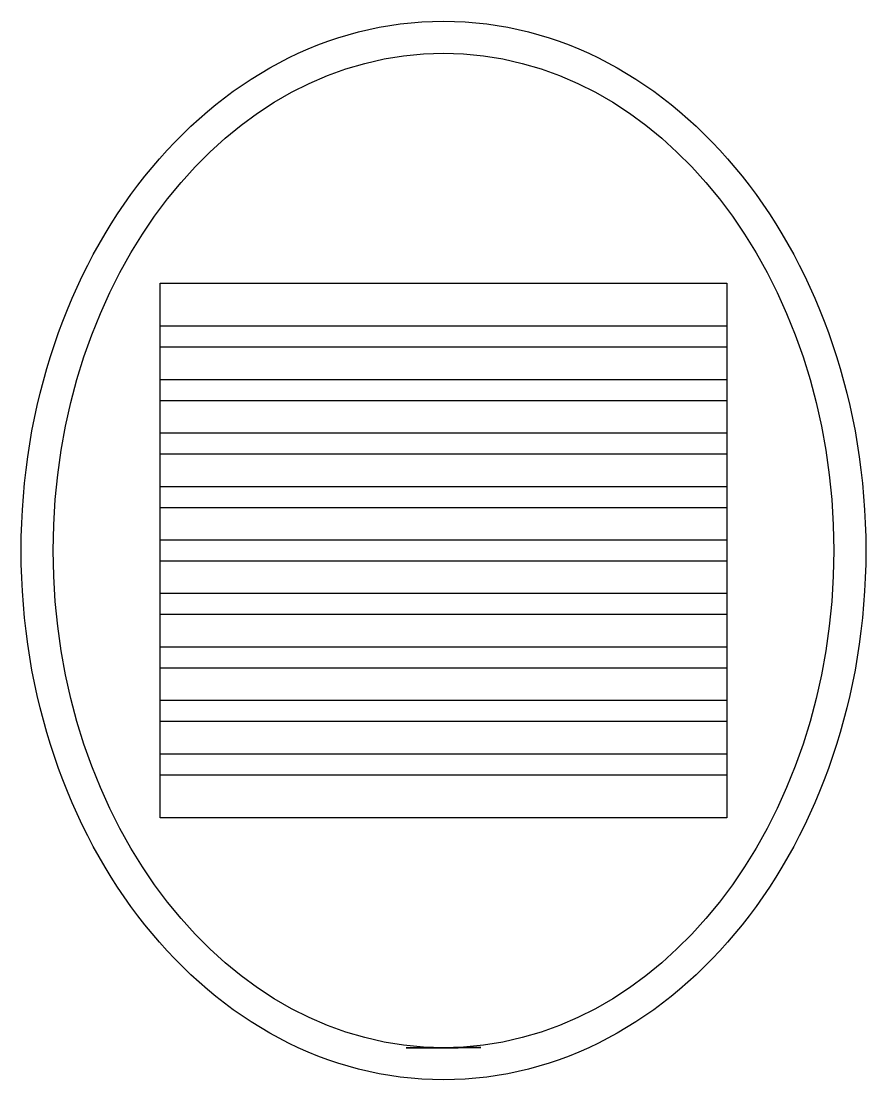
# Model space of a CAD drawing. Header units: millimetres. Extents: x 98.8 to 177.8, y 139.3 to 238.3.
import ezdxf

# ---------------------------------------------------------------- set-up
doc = ezdxf.new("R2010")
doc.units = ezdxf.units.MM

msp = doc.modelspace()

# ---------------------------------------------------------------- linework, layer by layer
at = {"elevation": 11}
msp.add_lwpolyline([(111.771, 163.759), (111.771, 213.759), (164.771, 213.759), (164.771, 163.759)], close=True, dxfattribs=at)
for points in [[(111.771, 209.759), (164.771, 209.759), (164.771, 207.759), (111.771, 207.759)], [(111.771, 204.759), (164.771, 204.759), (164.771, 202.759), (111.771, 202.759)], [(111.771, 199.759), (164.771, 199.759), (164.771, 197.759), (111.771, 197.759)], [(111.771, 194.759), (164.771, 194.759), (164.771, 192.759), (111.771, 192.759)], [(111.771, 189.759), (164.771, 189.759), (164.771, 187.759), (111.771, 187.759)], [(111.771, 184.759), (164.771, 184.759), (164.771, 182.759), (111.771, 182.759)], [(111.771, 179.759), (164.771, 179.759), (164.771, 177.759), (111.771, 177.759)], [(111.771, 174.759), (164.771, 174.759), (164.771, 172.759), (111.771, 172.759)], [(111.771, 169.759), (164.771, 169.759), (164.771, 167.759), (111.771, 167.759)]]:
    msp.add_lwpolyline(points, close=True)
at = {"extrusion": (-0.00537, 0.999986, 1.23326e-13)}
msp.add_circle((-139.033, 14.5, 141.514), 3.5, dxfattribs=at)
for centre, major_axis, ratio in [((138.271, 188.759), (0, 49.5), 0.79798), ((138.271, 188.759, 24), (0, -46.5), 0.784946)]:
    msp.add_ellipse(centre, major_axis=major_axis, ratio=ratio)

doc.saveas('drawing.dxf')
